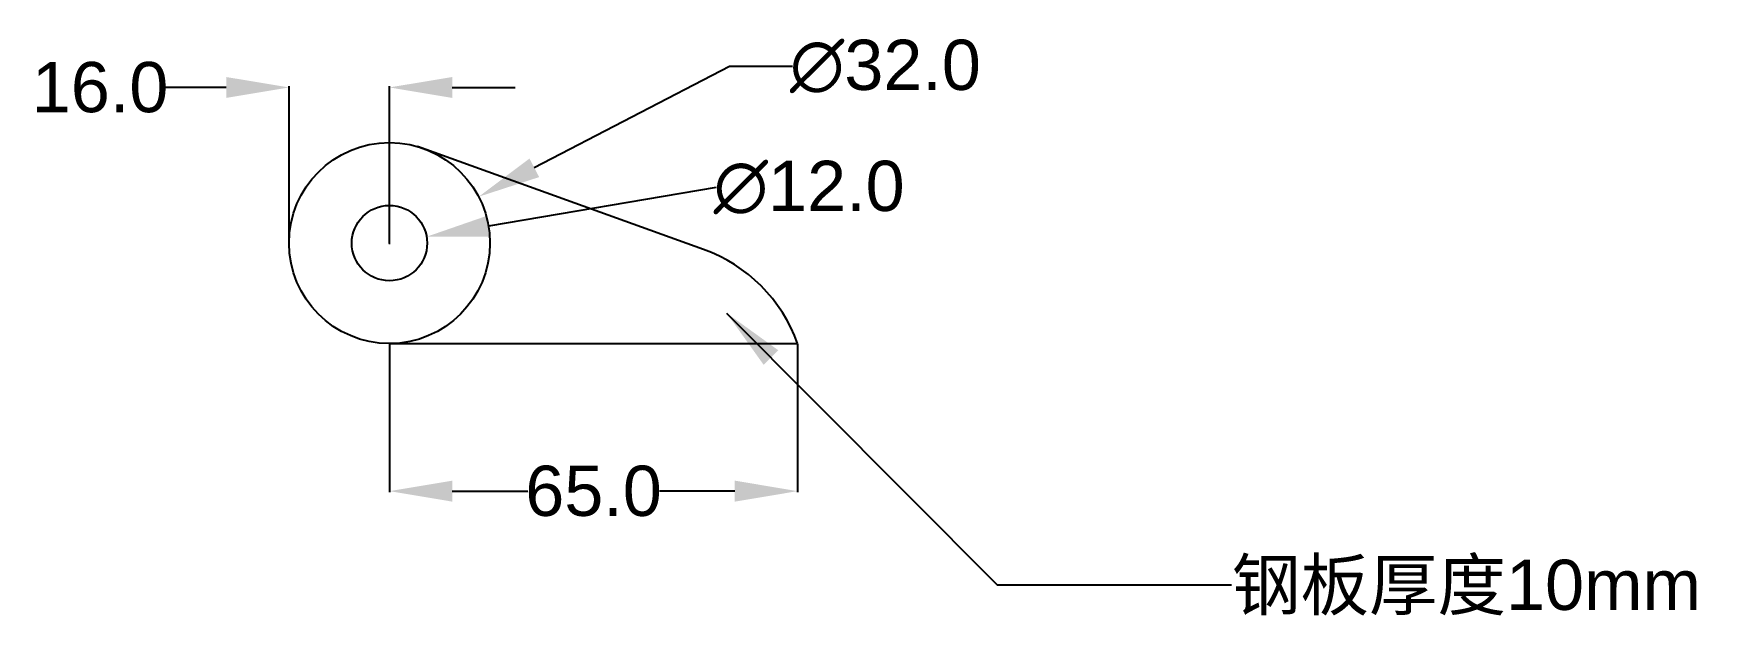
# Model space of a CAD drawing. Header units: millimetres. Extents: x -41 to 226, y -43 to 49.
import ezdxf

# ---------------------------------------------------------------- set-up
doc = ezdxf.new("R2010")
doc.units = ezdxf.units.MM
doc.styles.get("Standard").update_dxf_attribs({"font": 'arial.ttf'})
doc.dimstyles.get("Standard").update_dxf_attribs({"dimtxt": 8, "dimasz": 10, "dimexe": 0.18, "dimexo": 0.0625, "dimgap": 0.09, "dimtad": 0, "dimtih": 1, "dimtoh": 1, "dimdec": 1, "dimzin": 0, "dimdsep": 46, "dimtxsty": 'Standard', "dimcen": 0.09, "dimclrd": 3, "dimclre": 3, "dimclrt": 3, "dimadec": 0, "dimazin": 0, "dimtfac": 1, "dimtdec": 1, "dimtofl": 0, "dimtmove": 0, "dimatfit": 3, "dimfxl": 1, "dimtolj": 1, "dimtzin": 0, "dimarcsym": 0})

# ---------------------------------------------------------------- blocks, each defined once
blk = doc.blocks.new('*D17')
at = {"color": 3, "lineweight": -2, "transparency": 16777216}
for p, q in [((16, -0.06), (16, -23.69)), ((81, -0.06), (81, -23.69)), ((26, -23.51), (38.01, -23.51)), ((71, -23.51), (58.99, -23.51))]:
    blk.add_line(p, q, dxfattribs=at)
at = {"color": 3, "transparency": 16777216}
for points in [[(26, -21.84), (26, -25.18), (16, -23.51)], [(71, -21.84), (71, -25.18), (81, -23.51)]]:
    blk.add_solid(points, dxfattribs=at)
at = {"layer": 'Defpoints', "color": 0, "transparency": 16777216}
for p in [(16, 0), (81, 0), (81, -23.51)]:
    blk.add_point(p, dxfattribs=at)
at = {"color": 3, "transparency": 16777216, "insert": (48.5, -23.51), "char_height": 8, "attachment_point": 5}
blk.add_mtext('\\A1;65.0', dxfattribs=at)
blk = doc.blocks.new('*D18')
at = {"color": 3, "lineweight": -2, "transparency": 16777216}
for p, q in [((-10, 40.79), (-20, 40.79)), ((0, 16.06), (0, 40.97)), ((16, 16.06), (16, 40.97)), ((26, 40.79), (36, 40.79))]:
    blk.add_line(p, q, dxfattribs=at)
at = {"color": 3, "transparency": 16777216}
for points in [[(-10, 42.45), (-10, 39.12), (0, 40.79)], [(26, 42.45), (26, 39.12), (16, 40.79)]]:
    blk.add_solid(points, dxfattribs=at)
at = {"layer": 'Defpoints', "color": 0, "transparency": 16777216}
for p in [(0, 40.79), (0, 16), (16, 16)]:
    blk.add_point(p, dxfattribs=at)
at = {"color": 3, "transparency": 16777216, "insert": (-30.09, 40.79), "char_height": 8, "attachment_point": 5}
blk.add_mtext('\\A1;16.0', dxfattribs=at)
blk = doc.blocks.new('*D19')
at = {"color": 3, "lineweight": -2, "transparency": 16777216}
for p, q in [((70.16, 44.13), (39.07, 27.99)), ((80.16, 44.13), (70.16, 44.13)), ((15.91, 16), (16.09, 16)), ((16, 15.91), (16, 16.09))]:
    blk.add_line(p, q, dxfattribs=at)
at = {"color": 3, "transparency": 16777216}
blk.add_solid([(38.3, 29.46), (39.84, 26.51), (30.2, 23.38)], dxfattribs=at)
at = {"layer": 'Defpoints', "color": 0, "transparency": 16777216}
for p in [(30.2, 23.38), (1.8, 8.62)]:
    blk.add_point(p, dxfattribs=at)
at = {"color": 3, "transparency": 16777216, "insert": (94.98, 44.13), "char_height": 8, "attachment_point": 5}
blk.add_mtext('\\A1;∅32.0', dxfattribs=at)
blk = doc.blocks.new('*D20')
at = {"color": 3, "lineweight": -2, "transparency": 16777216}
for p, q in [((68.02, 24.85), (31.77, 18.68)), ((15.91, 16), (16.09, 16)), ((16, 15.91), (16, 16.09))]:
    blk.add_line(p, q, dxfattribs=at)
at = {"color": 3, "transparency": 16777216}
blk.add_solid([(31.49, 20.33), (32.05, 17.04), (21.91, 17.01)], dxfattribs=at)
at = {"layer": 'Defpoints', "color": 0, "transparency": 16777216}
for p in [(21.91, 17.01), (10.09, 14.99)]:
    blk.add_point(p, dxfattribs=at)
at = {"color": 3, "transparency": 16777216, "insert": (82.84, 24.85), "char_height": 8, "attachment_point": 5}
blk.add_mtext('\\A1;∅12.0', dxfattribs=at)

msp = doc.modelspace()

# ---------------------------------------------------------------- linework, layer by layer
for p, q in [((66, 15), (20.45, 31.37)), ((16, 16), (16, 16)), ((16, 16), (16, 16)), ((16, 0), (81, 0))]:
    msp.add_line(p, q)
for radius in [16, 6]:
    msp.add_circle((16, 16), radius)
msp.add_arc((57.54, -8.46), 24.94, 19.836, 70.164)

# ---------------------------------------------------------------- texts
at = {"color": 3, "insert": (150.17, -34.43), "char_height": 8, "width": 78.8125, "attachment_point": 1}
msp.add_mtext('{\\fSimSun|b0|i0|c134|p2;钢板厚度}10mm', dxfattribs=at)

# ---------------------------------------------------------------- dimensions: what is measured, and where the dimension line sits
for p1, p2, picture, middle in [((1.8, 8.62), (30.2, 23.38), '*D19', (94.98, 44.13)), ((10.09, 14.99), (21.91, 17.01), '*D20', (68.02, 24.85))]:
    dim = msp.add_diameter_dim_2p(p1=p1, p2=p2, dimstyle='Standard')
    dim.commit()
    dim.dimension.update_dxf_attribs({"geometry": picture, "text_midpoint": middle, "dimtype": 163})
for base, p1, p2, picture, middle in [((0, 40.79), (16, 16), (0, 16), '*D18', (-30.09, 40.79)), ((81, -23.51), (16, 0), (81, 0), '*D17', (48.5, -23.51))]:
    dim = msp.add_linear_dim(base=base, p1=p1, p2=p2, dimstyle='Standard')
    dim.commit()
    dim.dimension.update_dxf_attribs({"geometry": picture, "text_midpoint": middle})

# ---------------------------------------------------------------- leaders
at = {"annotation_type": 0, "has_hookline": 1, "hookline_direction": 0, "text_width": 75.74}
msp.add_leader([(69.7, 4.86), (112.79, -38.43), (150.08, -38.43)], dimstyle='Standard', override={"dimgap": 0.09, "dimtad": 0}, dxfattribs=at)

doc.saveas('drawing.dxf')
